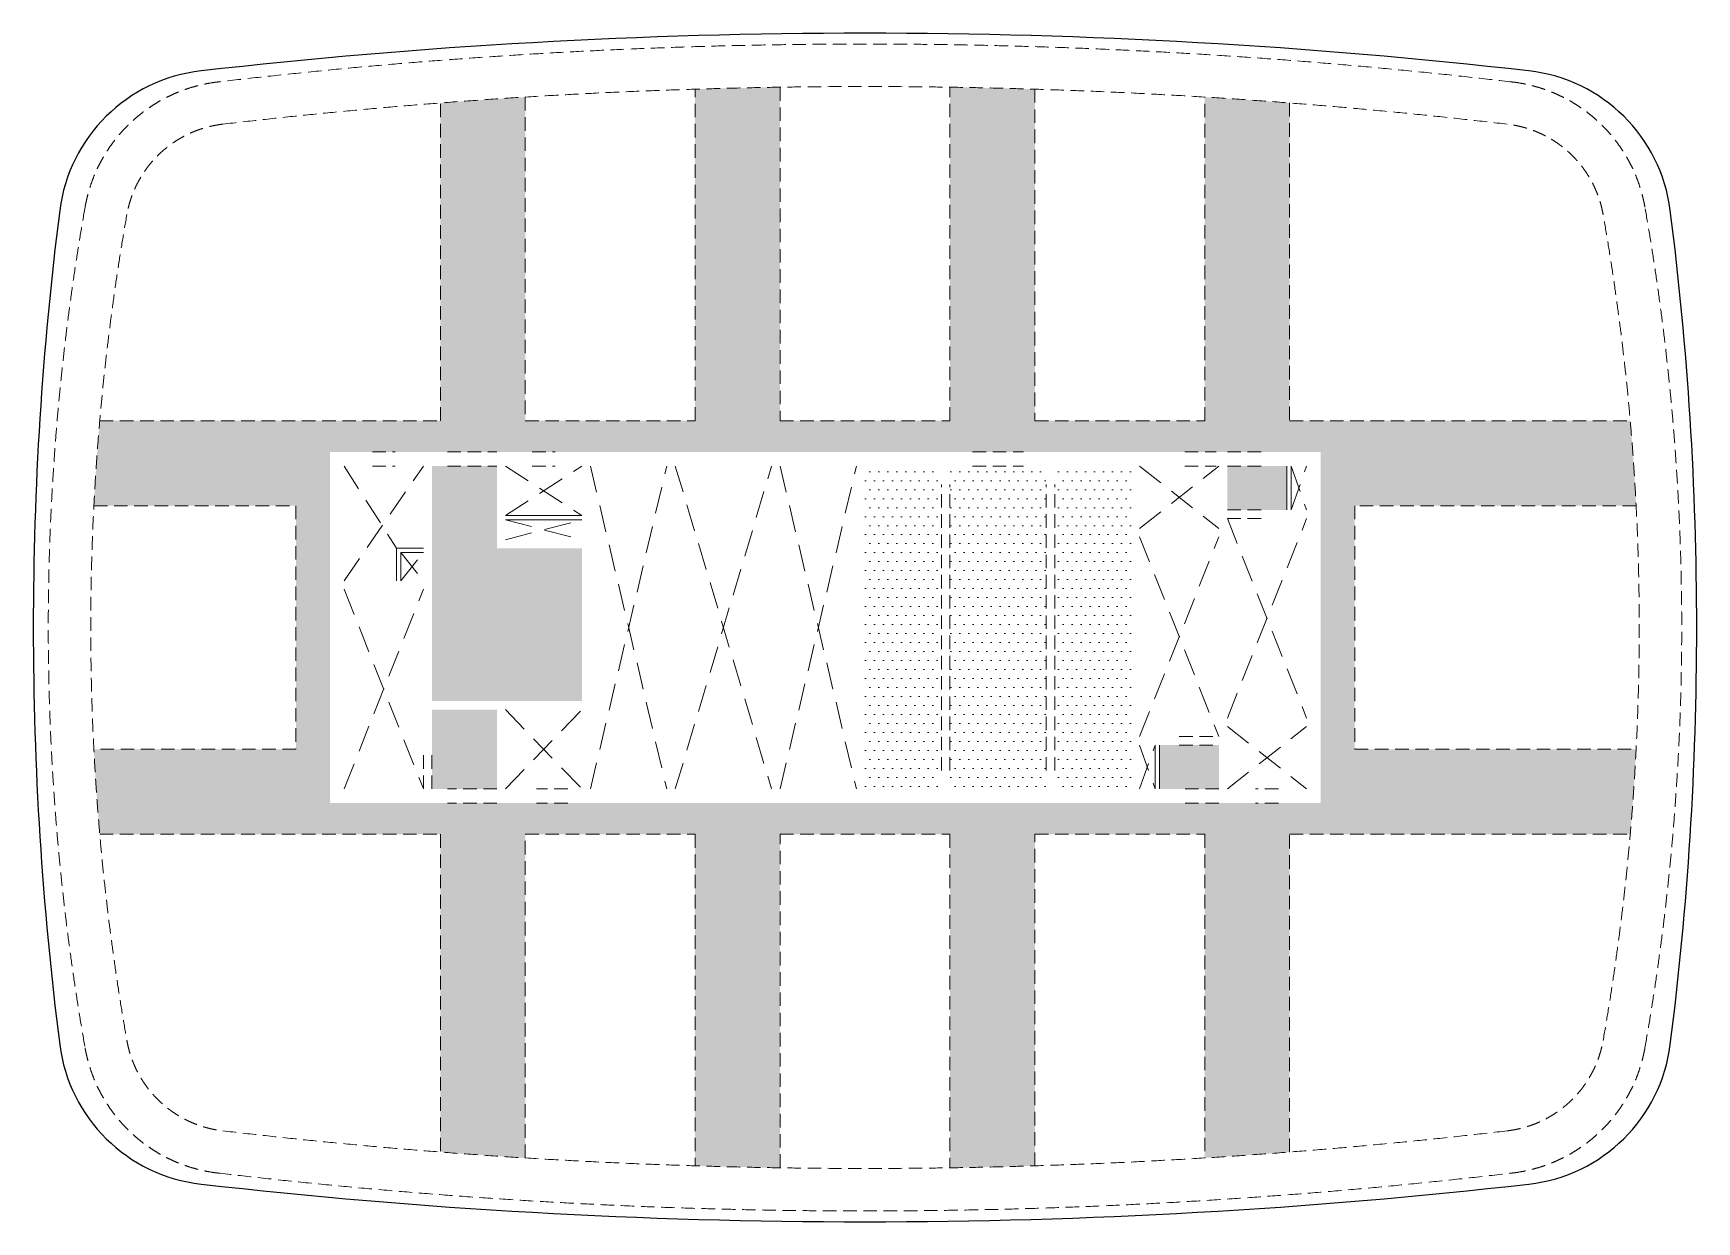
# Model space of a CAD drawing. Header units: millimetres. Extents: x 29820 to 88580, y 37020 to 78980.
import ezdxf

# ---------------------------------------------------------------- set-up
doc = ezdxf.new("R2010")
doc.units = ezdxf.units.MM
doc.linetypes.add('DASHED2', pattern=[9.525, 6.35, -3.175])
doc.linetypes.add('HIDDEN2', pattern=[4.7625, 3.175, -1.5875])
for name, color, linetype, lineweight in [('NDC_S_BEAM', 3, 'HIDDEN2', 15), ('NDC_S_HATCH MATERIAL', 8, 'Continuous', 13), ('NDC_S_OPENING', 9, 'DASHED2', 13), ('NDC_S_SLAB', 2, 'Continuous', 18)]:
    doc.layers.add(name, color=color, linetype=linetype, lineweight=lineweight)
doc.layers.add('X-EXT_PH$0$A-ELE1', color=2, linetype='Continuous')

msp = doc.modelspace()

# ---------------------------------------------------------------- hatches: boundary and pattern name
at = {"layer": 'NDC_S_HATCH MATERIAL', "ltscale": 150}
h = msp.add_hatch(dxfattribs=at)
h.set_pattern_fill('CROSS', color=256, scale=40)
h.paths.add_polyline_path([(74200, 76520, 0.003867), (71200, 76729), (71200, 65300), (65200, 65300), (65200, 77007, 0.003859), (62200, 77077), (62200, 65300), (56200, 65300), (56200, 77077, 0.003859), (53200, 77007), (53200, 65300), (47200, 65300), (47200, 76729, 0.003867), (44200, 76520), (44200, 65300), (32168, 65300, 0.008961), (31960, 62300), (39100, 62300), (39100, 53700), (31960, 53700, 0.008961), (32168, 50700), (44200, 50700), (44200, 39480, 0.003867), (47200, 39271), (47200, 50700), (53200, 50700), (53200, 38993, 0.003859), (56200, 38923), (56200, 50700), (62200, 50700), (62200, 38923, 0.003859), (65200, 38993), (65200, 50700), (71200, 50700), (71200, 39271, 0.003867), (74200, 39480), (74200, 50700), (86232, 50700, 0.008961), (86440, 53700), (76500, 53700), (76500, 62300), (86440, 62300, 0.008961), (86232, 65300), (74200, 65300)])
h.paths.add_polyline_path([(75300, 64200), (75300, 51800), (40300, 51800), (40300, 64200)], flags=16)
at = {"layer": 'NDC_S_HATCH MATERIAL'}
h = msp.add_hatch(dxfattribs=at)
h.set_pattern_fill('HEX', color=256, scale=50)
h.paths.add_polyline_path([(49200, 55400), (43900, 55400), (43900, 63700), (46200, 63700), (46200, 60800), (49200, 60800)])
h.paths.add_polyline_path([(43900, 55100), (46200, 55100), (46200, 52300), (43900, 52300)])
h.paths.add_polyline_path([(69600, 53850), (71700, 53850), (71700, 52300), (69600, 52300)])
h.paths.add_polyline_path([(72000, 63700), (74100, 63700), (74100, 62150), (72000, 62150)])
h = msp.add_hatch(dxfattribs=at)
h.set_pattern_fill('DOTS', color=256, scale=200)
h.paths.add_polyline_path([(62200, 63700), (65600, 63700), (65600, 52300), (62200, 52300)])
h.paths.add_polyline_path([(59200, 63700), (61900, 63700), (61900, 52300), (59200, 52300)])
h.paths.add_polyline_path([(65900, 52300), (68600, 52300), (68600, 63700), (65900, 63700)])

# ---------------------------------------------------------------- linework, layer by layer
at = {"layer": 'NDC_S_BEAM', "ltscale": 150}
for p, q in [((41799, 64200), (42601, 64200)), ((44450, 64200), (46200, 64200)), ((47448, 64200), (48250, 64200)), ((63000, 64200), (64800, 64200)), ((70498, 64200), (71600, 64200)), ((72000, 64200), (73350, 64200)), ((41799, 63700), (42601, 63700)), ((44450, 63700), (46200, 63700)), ((47448, 63700), (48250, 63700)), ((63000, 63700), (64800, 63700)), ((70498, 63700), (71600, 63700)), ((72000, 63700), (73350, 63700)), ((61900, 52950), (61900, 63050)), ((62200, 52950), (62200, 63050)), ((65600, 52950), (65600, 63050)), ((65900, 52950), (65900, 63050)), ((72000, 62150), (73350, 62150)), ((72000, 61850), (73350, 61850)), ((70300, 54150), (71700, 54150)), ((43600, 52300), (43600, 53700)), ((43900, 52300), (43900, 53700)), ((70300, 53850), (71700, 53850)), ((46200, 52300), (44450, 52300)), ((48700, 52300), (47600, 52300)), ((71700, 52300), (70300, 52300)), ((73801, 52300), (72999, 52300)), ((46200, 51800), (44450, 51800)), ((48700, 51800), (47600, 51800)), ((71700, 51800), (70300, 51800)), ((73801, 51800), (72999, 51800))]:
    msp.add_line(p, q, dxfattribs=at)
for points in [[(86751, 72836, 0.331169), (82064, 77261, 0.058556), (36336, 77261, 0.331169), (31649, 72836, 0.087529), (31649, 43164, 0.331169), (36336, 38739, 0.058556), (82064, 38739, 0.331169), (86751, 43164, 0.087529)], [(85274, 72576, 0.331169), (81889, 75771, 0.058556), (36511, 75771, 0.331169), (33126, 72576, 0.087529), (33126, 43424, 0.331169), (36511, 40229, 0.058556), (81889, 40229, 0.331169), (85274, 43424, 0.087529)]]:
    msp.add_lwpolyline(points, format="xyb", close=True, dxfattribs=at)
for points in [[(47200, 76729), (47200, 65300), (53200, 65300), (53200, 77007)], [(56200, 77077), (56200, 65300), (62200, 65300), (62200, 77077)], [(65200, 77007), (65200, 65300), (71200, 65300), (71200, 76729)], [(32168, 65300), (44200, 65300), (44200, 76520)], [(74200, 76520), (74200, 65300), (86232, 65300)], [(31960, 62300), (39100, 62300), (39100, 53700), (31960, 53700)], [(86440, 62300), (76500, 62300), (76500, 53700), (86440, 53700)], [(32168, 50700), (44200, 50700), (44200, 39480)], [(47200, 39271), (47200, 50700), (53200, 50700), (53200, 38993)], [(56200, 38923), (56200, 50700), (62200, 50700), (62200, 38923)], [(65200, 38993), (65200, 50700), (71200, 50700), (71200, 39271)], [(74200, 39480), (74200, 50700), (86232, 50700)]]:
    msp.add_lwpolyline(points, dxfattribs=at)
at = {"layer": 'NDC_S_OPENING', "ltscale": 150}
for p, q in [((40800, 63700), (42650, 60800)), ((40803, 59650), (43600, 63700)), ((46500, 61950), (49200, 63700)), ((46500, 63700), (49200, 61950)), ((49500, 63700), (52200, 52300)), ((49500, 52300), (52200, 63700)), ((52500, 63700), (55900, 52300)), ((52500, 52300), (55900, 63700)), ((56200, 63700), (58900, 52300)), ((56200, 52300), (58900, 63700)), ((68900, 61500), (71700, 63700)), ((68900, 63700), (71700, 61500)), ((74250, 62150), (74800, 63700)), ((74250, 63700), (74800, 62150)), ((46500, 61100), (49200, 61800)), ((46500, 61800), (49200, 61100)), ((72000, 54800), (74800, 61850)), ((72000, 61850), (74800, 54800)), ((68900, 54150), (71700, 61200)), ((68900, 61200), (71700, 54150)), ((42800, 59650), (43600, 60650)), ((42800, 60650), (43600, 59650)), ((40800, 59350), (43600, 52300)), ((40800, 52300), (43600, 59350)), ((46500, 52300), (49200, 55100)), ((46500, 55100), (49200, 52300)), ((72000, 52300), (74800, 54500)), ((72000, 54500), (74800, 52300)), ((68900, 52300), (69450, 53850)), ((68900, 53850), (69450, 52300))]:
    msp.add_line(p, q, dxfattribs=at)
at = {"layer": 'NDC_S_SLAB'}
for p, q in [((74100, 63700), (74100, 62150)), ((74250, 63700), (74250, 62150)), ((46500, 61950), (49200, 61950)), ((46500, 61800), (49200, 61800)), ((69450, 53850), (69450, 52300)), ((69600, 53850), (69600, 52300))]:
    msp.add_line(p, q, dxfattribs=at)
for points in [[(42650, 59650), (42650, 60800), (43600, 60800)], [(42800, 59650), (42800, 60650), (43600, 60650)]]:
    msp.add_lwpolyline(points, dxfattribs=at)
at = {"layer": 'X-EXT_PH$0$A-ELE1'}
msp.add_lwpolyline([(88580, 58000, 0.031644), (87647, 72725, 0.345625), (82654, 77651, 0.056648), (35746, 77651, 0.345625), (30753, 72725, 0.031644), (29820, 58000, 0.031644), (30753, 43275, 0.345625), (35746, 38349, 0.056648), (82654, 38349, 0.345625), (87647, 43275, 0.031644)], format="xyb", close=True, dxfattribs=at)

doc.saveas('drawing.dxf')
